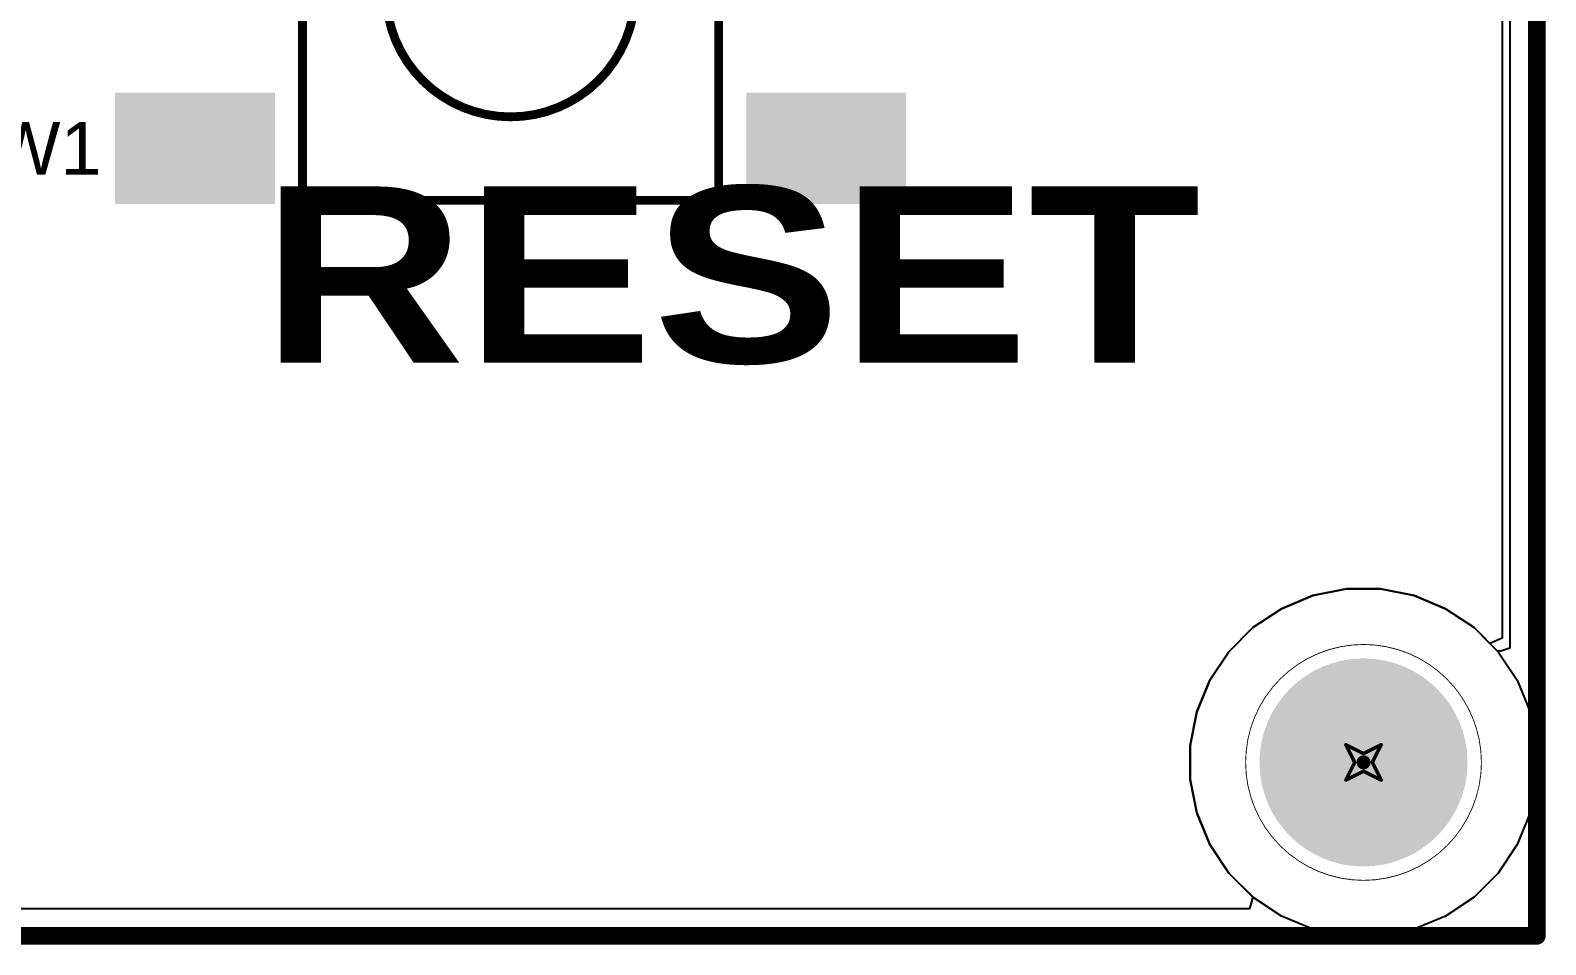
# Model space of a CAD drawing. Header units: inches. Extents: x 0 to 5359, y 0 to 5098.
# Drawn here: x 88.27 to 110.13, y -0.13 to 13.05 of the extents above; entities that cross this region are included whole.
import ezdxf

# ---------------------------------------------------------------- set-up
doc = ezdxf.new("R2010")
doc.units = ezdxf.units.IN
for name, color, linetype in [('Board Outline', 216, 'Continuous'), ('Bottom Layer', 5, 'Continuous'), ('Bottom Solder', 6, 'Continuous'), ('Dimension', 6, 'Continuous'), ('Drill Drawing', 1, 'Continuous'), ('Layer 1', 16, 'Continuous'), ('Layer 2', 76, 'Continuous'), ('Multi-Layer', 9, 'Continuous'), ('Pad Holes', 156, 'Continuous'), ('Top Layer', 1, 'Continuous'), ('Top Overlay', 2, 'Continuous'), ('Top Paste', 8, 'Continuous'), ('Top Solder', 216, 'Continuous')]:
    doc.layers.add(name, color=color, linetype=linetype)
doc.styles.add('Arial', font='', dxfattribs={"height": 0.2})
doc.styles.add('Arial Black_Bold', font='', dxfattribs={"height": 0.2})
doc.styles.get('Arial').set_extended_font_data('Arial')
doc.styles.get('Arial Black_Bold').set_extended_font_data('Arial Black', bold=True)

# ---------------------------------------------------------------- blocks, each defined once
blk = doc.blocks.new('FSM6JSMATR_12')
at = {"layer": 'Top Layer'}
for points in [[(-3.5, 1.55), (-5.6, 1.55), (-5.6, 2.95), (-3.5, 2.95)], [(5.6, 1.55), (3.5, 1.55), (3.5, 2.95), (5.6, 2.95)], [(-3.5, -2.95), (-5.6, -2.95), (-5.6, -1.55), (-3.5, -1.55)], [(5.6, -2.95), (3.5, -2.95), (3.5, -1.55), (5.6, -1.55)]]:
    blk.add_hatch(color=1, dxfattribs=at).paths.add_polyline_path(points)
at = {"layer": 'Top Paste'}
for points in [[(-3.5, 1.55), (-5.6, 1.55), (-5.6, 2.95), (-3.5, 2.95)], [(5.6, 1.55), (3.5, 1.55), (3.5, 2.95), (5.6, 2.95)], [(-3.5, -2.95), (-5.6, -2.95), (-5.6, -1.55), (-3.5, -1.55)], [(5.6, -2.95), (3.5, -2.95), (3.5, -1.55), (5.6, -1.55)]]:
    blk.add_hatch(color=8, dxfattribs=at).paths.add_polyline_path(points)
at = {"layer": 'Top Solder'}
for points in [[(-3.398, 1.448), (-5.702, 1.448), (-5.702, 3.052), (-3.398, 3.052)], [(5.702, 1.448), (3.398, 1.448), (3.398, 3.052), (5.702, 3.052)], [(-3.398, -3.052), (-5.702, -3.052), (-5.702, -1.448), (-3.398, -1.448)], [(5.702, -3.052), (3.398, -3.052), (3.398, -1.448), (5.702, -1.448)]]:
    blk.add_hatch(color=216, dxfattribs=at).paths.add_polyline_path(points)
at = {"layer": 'Top Overlay'}
for points in [[(-3, 3, 0.127, 0.127, 0), (3, 3, 0.127, 0.127, 0)], [(-3, -3, 0.127, 0.127, 0), (-3, 3, 0.127, 0.127, 0)], [(3, -3, 0.127, 0.127, 0), (3, 3, 0.127, 0.127, 0)], [(-5.911, 2.411, 0.127, 0.127, 0), (-5.784, 2.284, 0.127, 0.127, 0)], [(-5.911, 2.157, 0.127, 0.127, 0), (-5.911, 2.411, 0.127, 0.127, 0)], [(-5.911, 2.157, 0.127, 0.127, 0), (-5.784, 2.284, 0.127, 0.127, 0)], [(-3, -3, 0.127, 0.127, 0), (3, -3, 0.127, 0.127, 0)]]:
    blk.add_lwpolyline(points, format="xyseb", dxfattribs=at)
for points in [[(-3.032, 3, 0.0635, 0.0635, 1), (-2.968, 3, 0.0635, 0.0635, 1)], [(-3.032, 3, 0.0635, 0.0635, 1), (-2.968, 3, 0.0635, 0.0635, 1)], [(2.968, 3, 0.0635, 0.0635, 1), (3.032, 3, 0.0635, 0.0635, 1)], [(2.968, 3, 0.0635, 0.0635, 1), (3.032, 3, 0.0635, 0.0635, 1)], [(-5.943, 2.411, 0.0635, 0.0635, 1), (-5.879, 2.411, 0.0635, 0.0635, 1)], [(-5.943, 2.411, 0.0635, 0.0635, 1), (-5.879, 2.411, 0.0635, 0.0635, 1)], [(-5.943, 2.157, 0.0635, 0.0635, 1), (-5.879, 2.157, 0.0635, 0.0635, 1)], [(-5.943, 2.157, 0.0635, 0.0635, 1), (-5.879, 2.157, 0.0635, 0.0635, 1)], [(-5.816, 2.284, 0.0635, 0.0635, 1), (-5.752, 2.284, 0.0635, 0.0635, 1)], [(-5.816, 2.284, 0.0635, 0.0635, 1), (-5.752, 2.284, 0.0635, 0.0635, 1)], [(1.796, 0, 0.127, 0.127, 1), (-1.796, 0, 0.127, 0.127, 1)], [(-1.828, 0, 0.0635, 0.0635, 1), (-1.764, 0, 0.0635, 0.0635, 1)], [(1.764, 0, 0.0635, 0.0635, 1), (1.828, 0, 0.0635, 0.0635, 1)], [(-3.032, -3, 0.0635, 0.0635, 1), (-2.968, -3, 0.0635, 0.0635, 1)], [(-3.032, -3, 0.0635, 0.0635, 1), (-2.968, -3, 0.0635, 0.0635, 1)], [(2.968, -3, 0.0635, 0.0635, 1), (3.032, -3, 0.0635, 0.0635, 1)], [(2.968, -3, 0.0635, 0.0635, 1), (3.032, -3, 0.0635, 0.0635, 1)]]:
    blk.add_lwpolyline(points, format="xyseb", close=True, dxfattribs=at)

msp = doc.modelspace()

# ---------------------------------------------------------------- hatches: boundary and pattern name
at = {"layer": 'Bottom Solder'}
h = msp.add_hatch(color=6, dxfattribs=at)
edge = h.paths.add_edge_path()
edge.add_arc((107.5, 2.5), 0.102, 0, 360)
at = {"layer": 'Pad Holes'}
h = msp.add_hatch(color=7, dxfattribs=at)
edge = h.paths.add_edge_path()
edge.add_arc((107.5, 2.5), 1.5, 0, 360)
at = {"layer": 'Top Solder'}
h = msp.add_hatch(color=216, dxfattribs=at)
edge = h.paths.add_edge_path()
edge.add_arc((107.5, 2.5), 0.102, 0, 360)

# ---------------------------------------------------------------- linework, layer by layer
at = {"layer": 'Board Outline'}
for points in [[(110, 0, 0.254, 0.254, 0), (110, 120, 0.254, 0.254, 0)], [(0, 0, 0.254, 0.254, 0), (110, 0, 0.254, 0.254, 0)]]:
    msp.add_lwpolyline(points, format="xyseb", dxfattribs=at)
msp.add_lwpolyline([(109.936, 0, 0.127, 0.127, 1), (110.063, 0, 0.127, 0.127, 1)], format="xyseb", close=True, dxfattribs=at)
msp.add_lwpolyline([(109.936, 0, 0.127, 0.127, 1), (110.063, 0, 0.127, 0.127, 1)], format="xyseb", close=True, dxfattribs=at)
at = {"layer": 'Bottom Layer'}
for p, q in [((109.612, 115.855), (109.612, 4.145)), ((106.771, 4.904), (106.316, 4.715)), ((107.254, 5), (106.771, 4.904)), ((107.746, 5), (107.254, 5)), ((108.229, 4.904), (107.746, 5)), ((108.684, 4.715), (108.229, 4.904)), ((106.316, 4.715), (105.906, 4.442)), ((109.094, 4.442), (108.684, 4.715)), ((105.906, 4.442), (105.558, 4.094)), ((109.434, 4.102), (109.094, 4.442)), ((105.558, 4.094), (105.285, 3.684)), ((109.478, 4.105), (109.434, 4.102)), ((109.612, 4.145), (109.478, 4.105)), ((105.285, 3.684), (105.096, 3.229)), ((105.096, 3.229), (105, 2.746)), ((105, 2.746), (105, 2.254)), ((105, 2.254), (105.096, 1.771)), ((105.096, 1.771), (105.285, 1.316)), ((105.285, 1.316), (105.558, 0.906)), ((105.558, 0.906), (105.898, 0.566)), ((105.895, 0.522), (105.855, 0.388)), ((105.898, 0.566), (105.895, 0.522)), ((105.855, 0.388), (4.145, 0.388))]:
    msp.add_line(p, q, dxfattribs=at)
at = {"layer": 'Dimension'}
for points in [[(109.2, 2.5, 0.0127, 0.0127, 1), (105.8, 2.5, 0.0127, 0.0127, 1)], [(105.797, 2.5, 0.00635, 0.00635, 1), (105.803, 2.5, 0.00635, 0.00635, 1)], [(109.197, 2.5, 0.00635, 0.00635, 1), (109.203, 2.5, 0.00635, 0.00635, 1)]]:
    msp.add_lwpolyline(points, format="xyseb", close=True, dxfattribs=at)
at = {"layer": 'Drill Drawing'}
for points in [[(107.246, 2.754, 0.0508, 0.0508, 0), (107.5, 2.627, 0.0508, 0.0508, 0)], [(107.246, 2.754, 0.0508, 0.0508, 0), (107.373, 2.5, 0.0508, 0.0508, 0)], [(107.5, 2.627, 0.0508, 0.0508, 0), (107.754, 2.754, 0.0508, 0.0508, 0)], [(107.627, 2.5, 0.0508, 0.0508, 0), (107.754, 2.754, 0.0508, 0.0508, 0)], [(107.246, 2.246, 0.0508, 0.0508, 0), (107.373, 2.5, 0.0508, 0.0508, 0)], [(107.627, 2.5, 0.0508, 0.0508, 0), (107.754, 2.246, 0.0508, 0.0508, 0)], [(107.246, 2.246, 0.0508, 0.0508, 0), (107.5, 2.373, 0.0508, 0.0508, 0)], [(107.5, 2.373, 0.0508, 0.0508, 0), (107.754, 2.246, 0.0508, 0.0508, 0)]]:
    msp.add_lwpolyline(points, format="xyseb", dxfattribs=at)
for points in [[(107.233, 2.754, 0.0254, 0.0254, 1), (107.259, 2.754, 0.0254, 0.0254, 1)], [(107.233, 2.754, 0.0254, 0.0254, 1), (107.259, 2.754, 0.0254, 0.0254, 1)], [(107.487, 2.627, 0.0254, 0.0254, 1), (107.513, 2.627, 0.0254, 0.0254, 1)], [(107.487, 2.627, 0.0254, 0.0254, 1), (107.513, 2.627, 0.0254, 0.0254, 1)], [(107.741, 2.754, 0.0254, 0.0254, 1), (107.767, 2.754, 0.0254, 0.0254, 1)], [(107.741, 2.754, 0.0254, 0.0254, 1), (107.767, 2.754, 0.0254, 0.0254, 1)], [(107.36, 2.5, 0.0254, 0.0254, 1), (107.386, 2.5, 0.0254, 0.0254, 1)], [(107.36, 2.5, 0.0254, 0.0254, 1), (107.386, 2.5, 0.0254, 0.0254, 1)], [(107.614, 2.5, 0.0254, 0.0254, 1), (107.64, 2.5, 0.0254, 0.0254, 1)], [(107.614, 2.5, 0.0254, 0.0254, 1), (107.64, 2.5, 0.0254, 0.0254, 1)], [(107.233, 2.246, 0.0254, 0.0254, 1), (107.259, 2.246, 0.0254, 0.0254, 1)], [(107.233, 2.246, 0.0254, 0.0254, 1), (107.259, 2.246, 0.0254, 0.0254, 1)], [(107.487, 2.373, 0.0254, 0.0254, 1), (107.513, 2.373, 0.0254, 0.0254, 1)], [(107.487, 2.373, 0.0254, 0.0254, 1), (107.513, 2.373, 0.0254, 0.0254, 1)], [(107.741, 2.246, 0.0254, 0.0254, 1), (107.767, 2.246, 0.0254, 0.0254, 1)], [(107.741, 2.246, 0.0254, 0.0254, 1), (107.767, 2.246, 0.0254, 0.0254, 1)]]:
    msp.add_lwpolyline(points, format="xyseb", close=True, dxfattribs=at)
at = {"layer": 'Layer 1'}
for p, q in [((109.612, 115.855), (109.612, 4.145)), ((106.771, 4.904), (106.316, 4.715)), ((107.254, 5), (106.771, 4.904)), ((107.746, 5), (107.254, 5)), ((108.229, 4.904), (107.746, 5)), ((108.684, 4.715), (108.229, 4.904)), ((106.316, 4.715), (105.906, 4.442)), ((109.094, 4.442), (108.684, 4.715)), ((105.906, 4.442), (105.558, 4.094)), ((109.434, 4.102), (109.094, 4.442)), ((105.558, 4.094), (105.285, 3.684)), ((109.478, 4.105), (109.434, 4.102)), ((109.612, 4.145), (109.478, 4.105)), ((105.285, 3.684), (105.096, 3.229)), ((105.096, 3.229), (105, 2.746)), ((105, 2.746), (105, 2.254)), ((105, 2.254), (105.096, 1.771)), ((105.096, 1.771), (105.285, 1.316)), ((105.285, 1.316), (105.558, 0.906)), ((105.558, 0.906), (105.898, 0.566)), ((105.895, 0.522), (105.855, 0.388)), ((105.898, 0.566), (105.895, 0.522)), ((105.855, 0.388), (4.145, 0.388))]:
    msp.add_line(p, q, dxfattribs=at)
at = {"layer": 'Layer 2'}
for p, q in [((109.498, 13.968), (109.498, 8.051)), ((109.498, 8.051), (109.498, 6.248)), ((109.498, 6.248), (109.498, 5)), ((106.771, 4.904), (106.316, 4.715)), ((107.254, 5), (106.771, 4.904)), ((107.746, 5), (107.254, 5)), ((108.229, 4.904), (107.746, 5)), ((108.684, 4.715), (108.229, 4.904)), ((109.498, 5), (109.498, 4.289)), ((106.316, 4.715), (105.906, 4.442)), ((109.094, 4.442), (108.684, 4.715)), ((105.906, 4.442), (105.558, 4.094)), ((109.32, 4.215), (109.094, 4.442)), ((109.498, 4.289), (109.32, 4.215)), ((105.558, 4.094), (105.285, 3.684)), ((105.285, 3.684), (105.096, 3.229)), ((105.096, 3.229), (105, 2.746)), ((105, 2.746), (105, 2.254)), ((105, 2.254), (105.096, 1.771)), ((105.096, 1.771), (105.285, 1.316)), ((105.285, 1.316), (105.558, 0.906)), ((105.558, 0.906), (105.898, 0.566)), ((105.895, 0.522), (105.855, 0.388)), ((105.898, 0.566), (105.895, 0.522)), ((105.855, 0.388), (4.145, 0.388))]:
    msp.add_line(p, q, dxfattribs=at)
at = {"layer": 'Multi-Layer'}
for p, q in [((106.316, 4.715), (106.771, 4.904)), ((106.771, 4.904), (107.254, 5)), ((107.254, 5), (107.5, 5)), ((107.5, 5), (107.746, 5)), ((107.746, 5), (108.229, 4.904)), ((108.229, 4.904), (108.684, 4.715)), ((105.906, 4.442), (106.316, 4.715)), ((108.684, 4.715), (109.094, 4.442)), ((105.558, 4.094), (105.906, 4.442)), ((109.094, 4.442), (109.442, 4.094)), ((105.285, 3.684), (105.558, 4.094)), ((109.442, 4.094), (109.715, 3.684)), ((105.096, 3.229), (105.285, 3.684)), ((109.715, 3.684), (109.904, 3.229)), ((105, 2.746), (105.096, 3.229)), ((109.904, 3.229), (110, 2.746)), ((105, 2.5), (105, 2.746)), ((110, 2.746), (110, 2.5)), ((105, 2.254), (105, 2.5)), ((110, 2.5), (110, 2.254)), ((105.096, 1.771), (105, 2.254)), ((110, 2.254), (109.904, 1.771)), ((105.285, 1.316), (105.096, 1.771)), ((109.904, 1.771), (109.715, 1.316)), ((105.558, 0.906), (105.285, 1.316)), ((109.715, 1.316), (109.442, 0.906)), ((105.906, 0.558), (105.558, 0.906)), ((109.442, 0.906), (109.094, 0.558)), ((106.316, 0.285), (105.906, 0.558)), ((109.094, 0.558), (108.684, 0.285)), ((106.771, 0.096), (106.316, 0.285)), ((108.684, 0.285), (108.229, 0.096)), ((107.254, 0), (106.771, 0.096)), ((107.5, 0), (107.254, 0)), ((107.5, 0), (107.5, 0)), ((107.746, 0), (107.5, 0)), ((108.229, 0.096), (107.746, 0))]:
    msp.add_line(p, q, dxfattribs=at)
at = {"layer": 'Top Layer'}
for p, q in [((109.612, 115.855), (109.612, 4.145)), ((106.771, 4.904), (106.316, 4.715)), ((107.254, 5), (106.771, 4.904)), ((107.746, 5), (107.254, 5)), ((108.229, 4.904), (107.746, 5)), ((108.684, 4.715), (108.229, 4.904)), ((106.316, 4.715), (105.906, 4.442)), ((109.094, 4.442), (108.684, 4.715)), ((105.906, 4.442), (105.558, 4.094)), ((109.434, 4.102), (109.094, 4.442)), ((105.558, 4.094), (105.285, 3.684)), ((109.478, 4.105), (109.434, 4.102)), ((109.612, 4.145), (109.478, 4.105)), ((105.285, 3.684), (105.096, 3.229)), ((105.096, 3.229), (105, 2.746)), ((105, 2.746), (105, 2.254)), ((105, 2.254), (105.096, 1.771)), ((105.096, 1.771), (105.285, 1.316)), ((105.285, 1.316), (105.558, 0.906)), ((105.558, 0.906), (105.898, 0.566)), ((105.895, 0.522), (105.855, 0.388)), ((105.898, 0.566), (105.895, 0.522)), ((105.855, 0.388), (4.145, 0.388))]:
    msp.add_line(p, q, dxfattribs=at)

# ---------------------------------------------------------------- block references
msp.add_blockref('FSM6JSMATR_12', (95.2, 13.6))

# ---------------------------------------------------------------- texts
at = {"layer": 'Top Overlay', "style": 'Arial'}
msp.add_text('SW1', height=0.762, dxfattribs=at).set_placement((86.995, 10.969))
at = {"layer": 'Top Overlay', "style": 'Arial Black_Bold'}
msp.add_text('RESET', height=2.54, rotation=360, dxfattribs=at).set_placement((91.611, 8.261))

doc.saveas('drawing.dxf')
